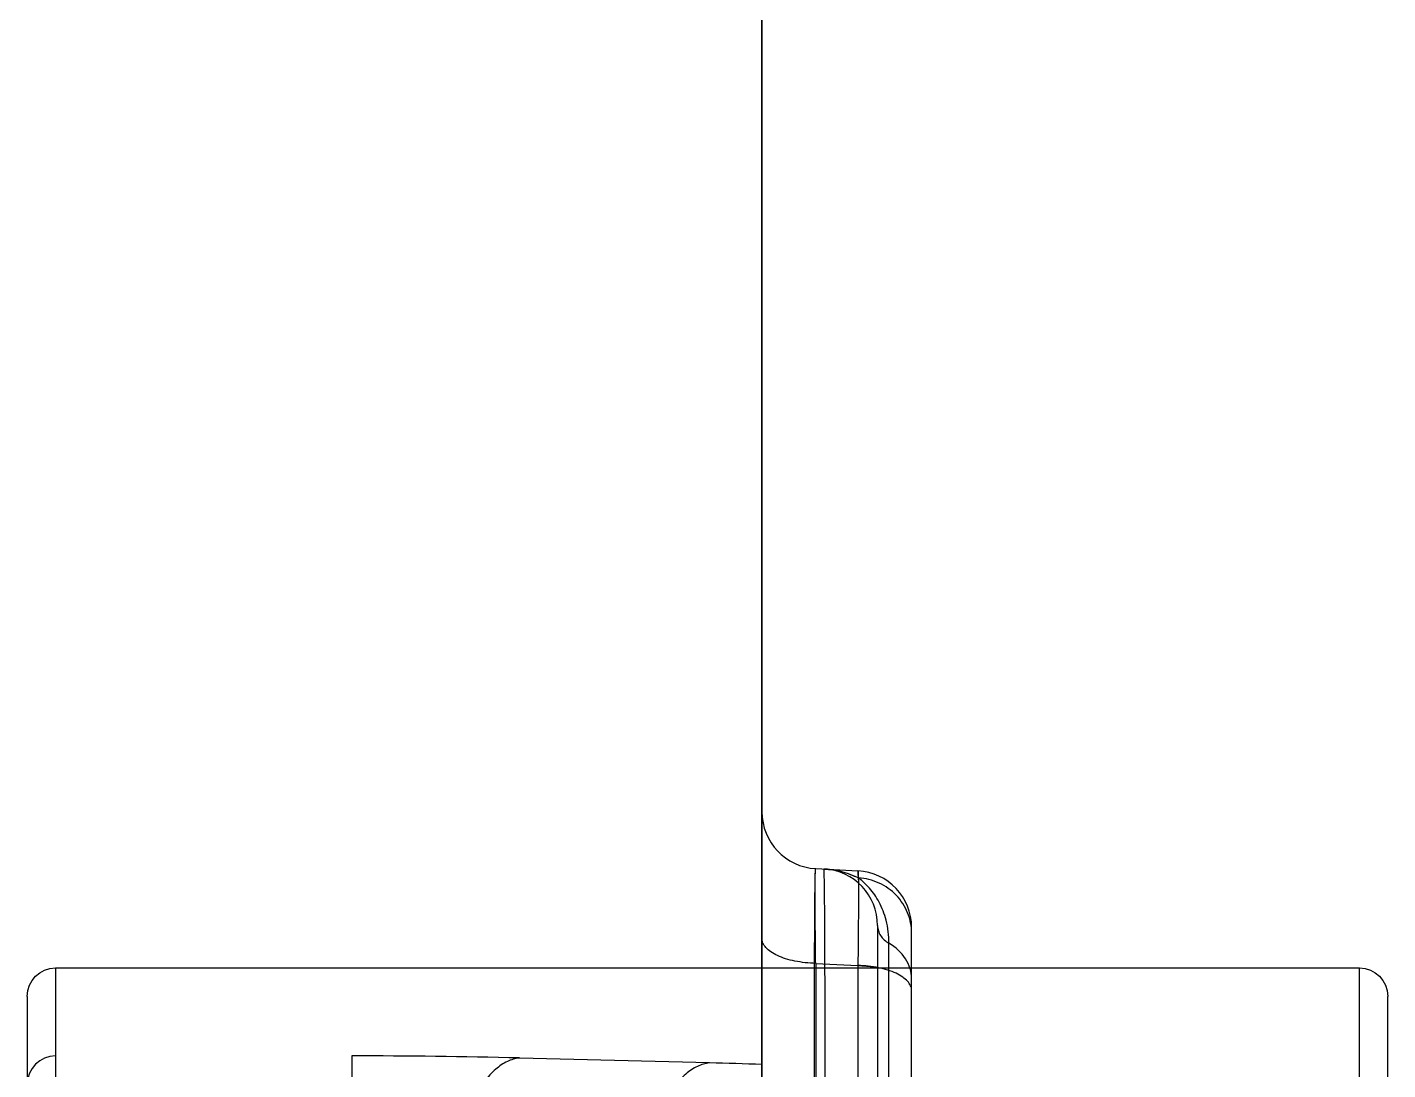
# Model space of a CAD drawing. Header units: millimetres. Extents: x 28656 to 29764, y -21384 to -20601.
# Drawn here: x 28885.73 to 28909.73, y -20779.86 to -20761.47 of the extents above; entities that cross this region are included whole.
import ezdxf

# ---------------------------------------------------------------- set-up
doc = ezdxf.new("R2010")
doc.units = ezdxf.units.MM
doc.header["$LTSCALE"] = 8
doc.layers.add('Cav-cor', color=30, linetype='Continuous')
doc.layers.add('dim', color=3, linetype='Continuous', lineweight=15)

# ---------------------------------------------------------------- blocks, each defined once
blk = doc.blocks.new('20160903.083130')
at = {"layer": 'Cav-cor', "color": 241}
for p, q in [((-0.2369, 23.4378), (-0.2369, 53.3917)), ((0, 40.2479), (0.1862, 40.2382)), ((0.1883, 40.1836), (0.1883, 40.1838)), ((0.2731, 39.9964), (0.2731, 33.7743)), ((0.4231, 36.7954), (0.4231, 39.9885)), ((0.3231, 38.7295), (0.3231, 39.9183)), ((-3.3519, 39.8096), (-3.3519, 31.2111)), ((-3.3519, 39.8096), (2.3981, 39.8096)), ((0, 39.83), (0, 38.9958)), ((0, 39.83), (0.1862, 39.8203)), ((0.1862, 39.8203), (0.1862, 38.9915)), ((2.3981, 31.2111), (2.3981, 39.8096)), ((-3.4769, 39.6844), (-3.4769, 31.3363)), ((2.5231, 31.3363), (2.5231, 39.6844)), ((-2.0462, 39.4216), (-2.0462, 36.9562)), ((-0.4684, 39.391), (-1.3066, 39.4125))]:
    blk.add_line(p, q, dxfattribs=at)
for centre, radius, start, end in [((0.0131, 40.4976), 0.25, 179.99998, 267), ((0.0152, 39.8471), 0.3995, 82.3296, 86.9988), ((0.0231, 39.9964), 0.25, 0, 87), ((0.0167, 39.854), 0.3925, 64.03046, 82.40199), ((0.1731, 39.9885), 0.25, 0.00001, 87), ((-3.352, 39.2966), 0.1249, 89.95816, 179.95781), ((-2.0232, 11.0038), 28.4178, 88.555, 90.0463), ((-0.8999, 22.2544), 17.1421, 87.78354, 88.55757)]:
    blk.add_arc(centre, radius, start, end, dxfattribs=at)
at = {"layer": 'Cav-cor', "color": 241, "extrusion": (0, 0, -1)}
for centre, major_axis, start_param, end_param in [((-3.3519, 39.6844), (0, 0.1252), 4.712389, 6.283185), ((2.3981, 39.6844), (0, -0.1252), 3.141593, 4.712389)]:
    blk.add_ellipse(centre, major_axis=major_axis, ratio=0.99863, start_param=start_param, end_param=end_param, dxfattribs=at)
at = {"layer": 'Cav-cor', "color": 241}
for points, knots in [([(0, 37.2521), (-0.0008, 37.4469), (-0.002, 37.7369), (-0.0032, 38.1192), (-0.004, 38.3952), (-0.0046, 38.6603), (-0.0051, 38.9117), (-0.0053, 39.1472), (-0.0054, 39.3644), (-0.0053, 39.5613), (-0.0051, 39.7117), (-0.0049, 39.8204), (-0.0046, 39.8928), (-0.0043, 39.9588), (-0.004, 40.0182), (-0.0037, 40.071), (-0.0033, 40.117), (-0.0028, 40.1562), (-0.0024, 40.1844), (-0.0021, 40.2035), (-0.0018, 40.2151), (-0.0015, 40.2249), (-0.0012, 40.233), (-0.001, 40.2393), (-0.0007, 40.2434), (-0.0005, 40.2458), (-0.0003, 40.247), (-0.0002, 40.2475), (-0.0001, 40.2479), (0, 40.2479)], [0, 0, 0, 0, 0.195132, 0.290356, 0.382791, 0.471543, 0.555753, 0.634605, 0.707337, 0.773244, 0.83169, 0.857936, 0.882112, 0.90416, 0.924027, 0.941666, 0.957036, 0.9701, 0.980828, 0.985308, 0.989195, 0.992487, 0.995183, 0.997281, 0.99878, 0.999305, 0.999682, 0.99991, 1, 1, 1, 1]), ([(0, 39.83), (-0.0004, 39.86), (-0.001, 39.9173), (-0.0017, 39.9987), (-0.0021, 40.0607), (-0.0023, 40.1051), (-0.0023, 40.1341), (-0.0023, 40.16), (-0.0022, 40.1827), (-0.002, 40.2021), (-0.0018, 40.2181), (-0.0015, 40.2293), (-0.0012, 40.2364), (-0.001, 40.2405), (-0.0008, 40.2436), (-0.0006, 40.246), (-0.0004, 40.2471), (-0.0002, 40.248), (0, 40.2479)], [0, 0, 0, 0, 0.215307, 0.411159, 0.583749, 0.660251, 0.729718, 0.791811, 0.846232, 0.892716, 0.931041, 0.961028, 0.97285, 0.982539, 0.990088, 0.995493, 0.998764, 1, 1, 1, 1]), ([(0.0362, 40.246), (0.0624, 40.2447), (0.1149, 40.2367), (0.1647, 40.2184), (0.1885, 40.2068)], [0, 0, 0, 0, 0.497592, 1, 1, 1, 1]), ([(0.0362, 37.2502), (0.037, 37.445), (0.0382, 37.7349), (0.0394, 38.1171), (0.0402, 38.393), (0.0408, 38.658), (0.0412, 38.9094), (0.0415, 39.1448), (0.0416, 39.362), (0.0415, 39.5588), (0.0413, 39.7092), (0.041, 39.8179), (0.0408, 39.8903), (0.0405, 39.9564), (0.0402, 40.0159), (0.0398, 40.0687), (0.0394, 40.1148), (0.039, 40.1539), (0.0386, 40.1822), (0.0382, 40.2013), (0.038, 40.213), (0.0377, 40.2229), (0.0374, 40.231), (0.0371, 40.2373), (0.0369, 40.2415), (0.0367, 40.2438), (0.0365, 40.245), (0.0364, 40.2456), (0.0363, 40.246), (0.0362, 40.246)], [0, 0, 0, 0, 0.195091, 0.290289, 0.382695, 0.471419, 0.555602, 0.634433, 0.707149, 0.773049, 0.831498, 0.857749, 0.881933, 0.903991, 0.923871, 0.941525, 0.956911, 0.969993, 0.980741, 0.985232, 0.98913, 0.992433, 0.995139, 0.997248, 0.998759, 0.99929, 0.999672, 0.999906, 1, 1, 1, 1]), ([(0.1862, 40.2382), (0.1863, 40.2382), (0.1865, 40.2373), (0.1868, 40.2361), (0.187, 40.2337), (0.1872, 40.2306), (0.1874, 40.2265), (0.1877, 40.2193), (0.1879, 40.2081), (0.1882, 40.1921), (0.1884, 40.1727), (0.1885, 40.15), (0.1885, 40.1241), (0.1885, 40.0951), (0.1883, 40.0507), (0.1879, 39.9888), (0.1872, 39.9075), (0.1865, 39.8502), (0.1862, 39.8203)], [0, 0, 0, 0, 0.001296, 0.004633, 0.010101, 0.017711, 0.027457, 0.03933, 0.069406, 0.107798, 0.154326, 0.208765, 0.270854, 0.340295, 0.416752, 0.589202, 0.784875, 1, 1, 1, 1]), ([(0.1885, 40.2068), (0.1884, 40.2114), (0.1882, 40.2177), (0.1878, 40.2256), (0.1875, 40.23), (0.1872, 40.2334), (0.1869, 40.236), (0.1866, 40.2373), (0.1864, 40.2382), (0.1862, 40.2382)], [0, 0, 0, 0, 0.43353, 0.604433, 0.744608, 0.854021, 0.932694, 0.980848, 1, 1, 1, 1]), ([(0.4231, 39.9625), (0.4231, 39.9931), (0.411, 40.0552), (0.3593, 40.1344), (0.2817, 40.1895), (0.2197, 40.2049), (0.1885, 40.2068)], [0, 0, 0, 0, 0.24766, 0.496656, 0.747587, 1, 1, 1, 1]), ([(0.3231, 39.9183), (0.3231, 39.9525), (0.3155, 40.0156), (0.2842, 40.0982), (0.2412, 40.1613), (0.2064, 40.1936), (0.1885, 40.2068)], [0, 0, 0, 0, 0.310792, 0.571539, 0.797306, 1, 1, 1, 1]), ([(0.2731, 39.9964), (0.2731, 39.9888), (0.2754, 39.9734), (0.2893, 39.944), (0.3086, 39.9268), (0.3231, 39.9183)], [0, 0, 0, 0, 0.235001, 0.477549, 1, 1, 1, 1]), ([(0, 39.83), (-0.0307, 39.8307), (-0.0756, 39.8353), (-0.1315, 39.8494), (-0.1672, 39.8629), (-0.1966, 39.879), (-0.219, 39.8975), (-0.2334, 39.918), (-0.2369, 39.9333), (-0.2369, 39.9404)], [0, 0, 0, 0, 0.328752, 0.479654, 0.616262, 0.735961, 0.837878, 0.923897, 1, 1, 1, 1]), ([(0.4231, 39.7622), (0.4231, 39.7773), (0.4184, 39.8082), (0.3907, 39.867), (0.3521, 39.9014), (0.3231, 39.9183)], [0, 0, 0, 0, 0.235002, 0.477551, 1, 1, 1, 1]), ([(0.4231, 39.7099), (0.4231, 39.717), (0.4196, 39.7323), (0.4051, 39.7528), (0.3828, 39.7713), (0.3533, 39.7874), (0.3176, 39.8009), (0.2618, 39.815), (0.2169, 39.8195), (0.1862, 39.8203)], [0, 0, 0, 0, 0.076103, 0.162122, 0.264039, 0.383738, 0.520346, 0.671248, 1, 1, 1, 1]), ([(0.1862, 39.8203), (0.1936, 39.8201), (0.2228, 39.8188), (0.2519, 39.8153), (0.2732, 39.8112)], [0, 0, 0, 0, 0.255633, 1, 1, 1, 1]), ([(-1.3066, 39.4125), (-1.3248, 39.4106), (-1.3629, 39.399), (-1.4151, 39.3628), (-1.4636, 39.3093), (-1.4994, 39.2532), (-1.5259, 39.2013), (-1.552, 39.1417), (-1.5802, 39.0596), (-1.6064, 38.9533), (-1.6186, 38.8789), (-1.6235, 38.8406)], [0, 0, 0, 0, 0.079573, 0.168964, 0.272327, 0.391219, 0.456484, 0.525411, 0.673255, 0.832436, 1, 1, 1, 1]), ([(-0.4684, 39.391), (-0.4866, 39.3891), (-0.5247, 39.3775), (-0.5769, 39.3413), (-0.6254, 39.2878), (-0.6612, 39.2317), (-0.6877, 39.1797), (-0.7138, 39.1202), (-0.742, 39.0381), (-0.7682, 38.9318), (-0.7805, 38.8574), (-0.7853, 38.8191)], [0, 0, 0, 0, 0.079573, 0.168964, 0.272327, 0.391219, 0.456484, 0.525411, 0.673255, 0.832436, 1, 1, 1, 1])]:
    blk.add_open_spline(points, degree=3, knots=knots, dxfattribs=at)

msp = doc.modelspace()

# ---------------------------------------------------------------- linework, layer by layer
at = {"layer": 'Cav-cor', "color": 241}
msp.add_line((28898.695, -20703.266), (28898.695, -20943.266), dxfattribs=at)

# ---------------------------------------------------------------- block references
at = {"layer": 'dim', "xscale": 4, "yscale": 4, "zscale": 4}
msp.add_blockref('20160903.083130', (28899.643, -20937.307), dxfattribs=at)

doc.saveas('drawing.dxf')
